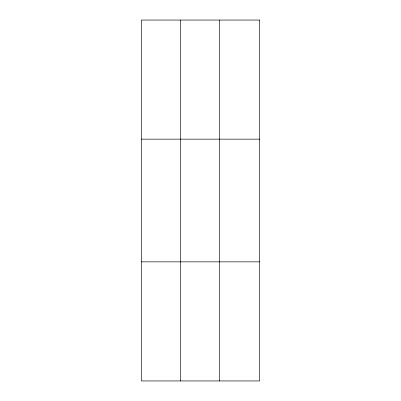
<?xml version="1.0" encoding="UTF-8"?>
<svg xmlns="http://www.w3.org/2000/svg" width="401" height="401" viewBox="0 0 401 401"><rect width="100%" height="100%" fill="white"/><g stroke="black" fill="none" stroke-linecap="round" stroke-linejoin="round"><path stroke-width="0.6" d="M180.395 20.05L180.395 380.95M219.422 20.05L219.422 380.95M141.368 139.147L259.632 139.147M141.368 261.853L259.632 261.853M259.632 20.05L259.632 380.95L141.368 380.95L141.368 20.05L259.632 20.05"/></g></svg>
